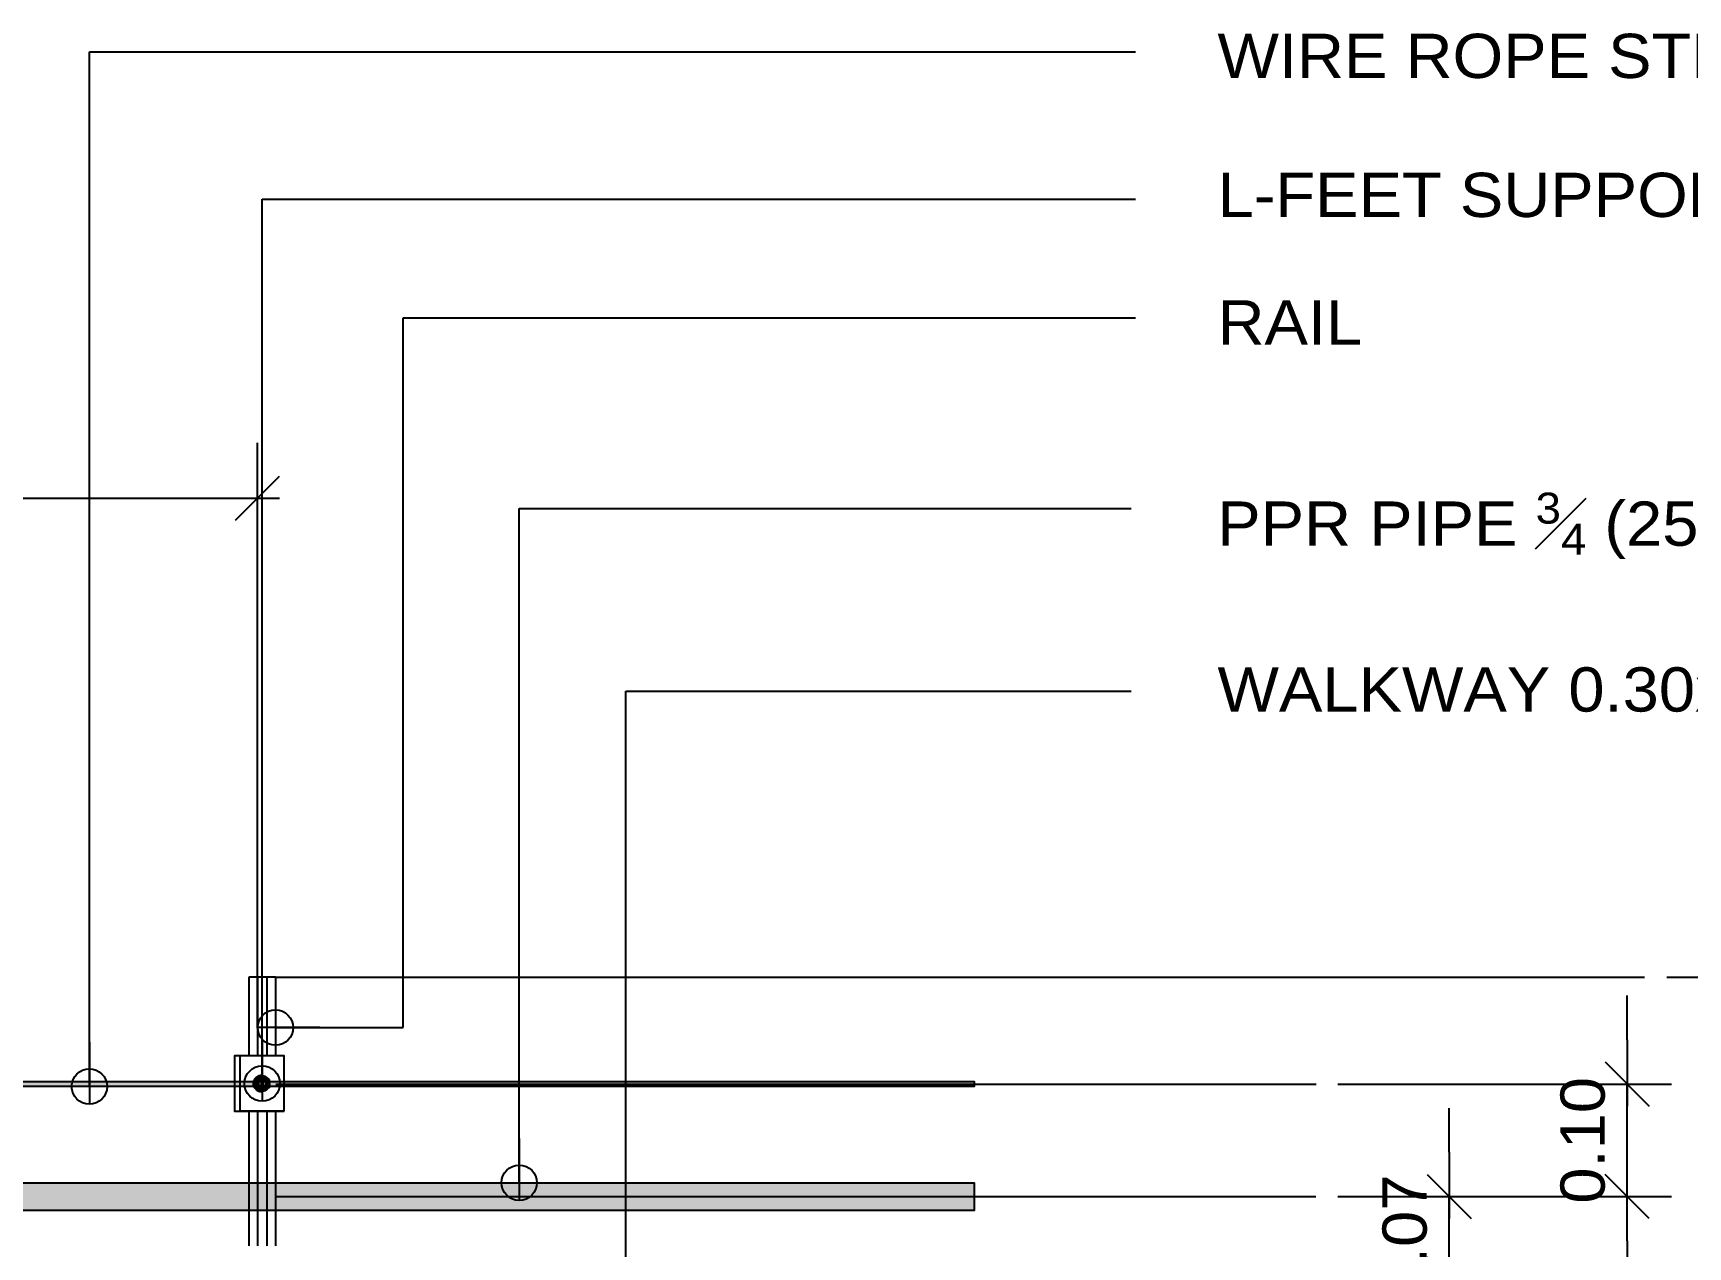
# Model space of a CAD drawing. Header units: millimetres. Extents: x 2051.05 to 2058.56, y 1139.54 to 1141.49.
# Drawn here: x 2056.291 to 2057.787, y 1140.398 to 1141.495 of the extents above; entities that cross this region are included whole.
import ezdxf

# ---------------------------------------------------------------- set-up
doc = ezdxf.new("R2010")
doc.units = ezdxf.units.MM
doc.linetypes.add('CRH_Centerline_03', pattern=[12, 6, -2, 2, -2])
doc.layers.get('Defpoints').update_dxf_attribs({"color": 2})
doc.layers.add('A-DIMS-0025', color=8, linetype='Continuous', lineweight=18)
doc.layers.add('text', color=7, linetype='Continuous')
doc.styles.add('Codia TRC', font='Cordia.shx', dxfattribs={"width": 0.9})
doc.styles.add('MASTER', font='cordia.shx', dxfattribs={"width": 1.1})
doc.dimstyles.new('C0200', dxfattribs={"dimscale": 0.2, "dimtxt": 1.5, "dimasz": 1, "dimexe": 1, "dimexo": 1, "dimgap": 0.6, "dimtad": 1, "dimtoh": 1, "dimzin": 0, "dimdsep": 46, "dimlunit": 6, "dimtxsty": 'Codia TRC', "dimblk": 'CC', "dimcen": 1, "dimclrd": 256, "dimclre": 256, "dimclrt": 2, "dimadec": 0, "dimazin": 0, "dimtfac": 1, "dimtix": 1, "dimtmove": 2, "dimatfit": 3, "dimldrblk": 'CC', "dimfxl": 1, "dimtolj": 1, "dimtzin": 0, "dimarcsym": 0})
doc.dimstyles.new('E0020', dxfattribs={"dimscale": 0.02, "dimtxt": 1.6, "dimasz": 2, "dimexe": 2, "dimexo": 1, "dimgap": 1, "dimtad": 1, "dimtoh": 1, "dimzin": 0, "dimdsep": 46, "dimlunit": 6, "dimtxsty": 'MASTER', "dimblk": 'AA', "dimcen": 1, "dimclrd": 256, "dimclre": 256, "dimclrt": 2, "dimadec": 0, "dimazin": 0, "dimtfac": 1, "dimtix": 1, "dimtmove": 2, "dimatfit": 3, "dimfxl": 1, "dimtolj": 1, "dimtzin": 0, "dimarcsym": 0})
doc.dimstyles.new('E0025', dxfattribs={"dimscale": 0.025, "dimtxt": 1.6, "dimasz": 1.6, "dimexe": 2, "dimexo": 1, "dimgap": 2, "dimtad": 1, "dimtih": 1, "dimtoh": 1, "dimdec": 4, "dimzin": 0, "dimdsep": 46, "dimlunit": 6, "dimtxsty": 'MASTER', "dimblk": 'AA', "dimcen": 1, "dimclrd": 256, "dimclre": 256, "dimclrt": 256, "dimadec": 0, "dimazin": 0, "dimtfac": 1, "dimtdec": 4, "dimtix": 1, "dimtmove": 2, "dimatfit": 3, "dimfxl": 1, "dimtolj": 1, "dimtzin": 0, "dimarcsym": 0})

# ---------------------------------------------------------------- blocks, each defined once
blk = doc.blocks.new('A$C9f13dd22')
at = {"color": 3, "linetype": 'Continuous'}
for p, q in [((-0.0071, 0.0005), (-0.0075, -0.0003)), ((-0.0071, 0.0006), (-0.0072, 0.0003)), ((-0.0069, 0.0015), (-0.0071, 0.0006)), ((-0.0067, 0.0012), (-0.0071, 0.0005)), ((-0.0066, 0.0024), (-0.0069, 0.0015)), ((-0.0062, 0.0019), (-0.0067, 0.0012)), ((-0.0061, 0.0033), (-0.0066, 0.0024)), ((-0.0064, 0.0017), (-0.0062, 0.0021)), ((-0.0064, 0.0016), (-0.0064, 0.0017)), ((-0.0062, 0.0021), (-0.006, 0.0026)), ((-0.0058, 0.0026), (-0.0062, 0.0019)), ((-0.0055, 0.0041), (-0.0061, 0.0033)), ((-0.006, 0.0026), (-0.0058, 0.003)), ((-0.0058, 0.003), (-0.0055, 0.0034)), ((-0.0054, 0.0034), (-0.0058, 0.0026)), ((-0.0048, 0.0048), (-0.0055, 0.0041)), ((-0.0055, 0.0034), (-0.0052, 0.0038)), ((-0.0054, 0.0006), (-0.0055, -0.0002)), ((-0.005, 0.0041), (-0.0054, 0.0034)), ((-0.0053, 0.0013), (-0.0054, 0.0006)), ((-0.005, 0.0021), (-0.0053, 0.0013)), ((-0.0052, 0.0038), (-0.0051, 0.0039)), ((-0.0046, 0.0048), (-0.005, 0.0041)), ((-0.0046, 0.0028), (-0.005, 0.0021)), ((-0.0044, 0.0052), (-0.0048, 0.0048)), ((-0.0042, 0.0055), (-0.0046, 0.0048)), ((-0.0042, 0.0034), (-0.0046, 0.0028)), ((-0.0044, 0.0001), (-0.0043, 0.0008)), ((-0.0044, -0.0005), (-0.0044, 0.0001)), ((-0.0043, 0.0008), (-0.0041, 0.0014)), ((-0.0038, 0.0062), (-0.0042, 0.0055)), ((-0.0036, 0.0039), (-0.0042, 0.0034)), ((-0.0041, 0.0014), (-0.0038, 0.002)), ((-0.0039, 0.0007), (-0.004, 0)), ((-0.0038, 0.0013), (-0.0039, 0.0007)), ((-0.0029, 0.0062), (-0.0038, 0.0062)), ((-0.0038, 0.002), (-0.0034, 0.0025)), ((-0.0035, 0.002), (-0.0038, 0.0013)), ((-0.003, 0.0044), (-0.0036, 0.0039)), ((-0.0031, 0.0025), (-0.0035, 0.002)), ((-0.0035, 0.0005), (-0.003, 0.0005)), ((0.0035, 0.0005), (-0.0035, 0.0005)), ((-0.0035, 0.0002), (-0.0035, 0.0005)), ((-0.0035, 0), (-0.0035, 0.0002)), ((-0.0034, 0.0025), (-0.003, 0.003)), ((-0.0026, 0.003), (-0.0031, 0.0025)), ((-0.0023, 0.0048), (-0.003, 0.0044)), ((-0.003, 0.003), (-0.0025, 0.0034)), ((-0.0028, 0.001), (-0.003, 0.0005)), ((-0.003, 0.0005), (0.003, 0.0005)), ((-0.002, 0.0062), (-0.0029, 0.0062)), ((-0.0026, 0.0014), (-0.0028, 0.001)), ((-0.002, 0.0034), (-0.0026, 0.003)), ((-0.0024, 0.0019), (-0.0026, 0.0014)), ((-0.0025, 0.0034), (-0.0019, 0.0038)), ((-0.0023, 0.0063), (-0.0024, 0.0062)), ((-0.002, 0.0022), (-0.0024, 0.0019)), ((-0.0014, 0.0065), (-0.0023, 0.0063)), ((-0.0016, 0.0051), (-0.0023, 0.0048)), ((-0.0012, 0.0062), (-0.002, 0.0062)), ((-0.0014, 0.0037), (-0.002, 0.0034)), ((-0.0016, 0.0025), (-0.002, 0.0022)), ((-0.0019, 0.0038), (-0.0013, 0.004)), ((-0.0008, 0.0052), (-0.0016, 0.0051)), ((-0.0012, 0.0028), (-0.0016, 0.0025)), ((-0.0005, 0.0066), (-0.0014, 0.0065)), ((-0.0007, 0.0039), (-0.0014, 0.0037)), ((-0.0013, 0.004), (-0.0006, 0.0041)), ((-0.0004, 0.0062), (-0.0012, 0.0062)), ((-0.0007, 0.0029), (-0.0012, 0.0028)), ((0, 0.0053), (-0.0008, 0.0052)), ((0, 0.004), (-0.0007, 0.0039)), ((-0.0002, 0.003), (-0.0007, 0.0029)), ((-0.0006, 0.0041), (0, 0.0042)), ((-0.0005, 0.0065), (-0.0005, 0.0066)), ((-0.0005, 0.0066), (-0.0005, 0.0066)), ((-0.0005, 0.0066), (-0.0005, 0.0066)), ((-0.0005, 0.0066), (-0.0005, 0.0066)), ((-0.0005, 0.0066), (-0.0005, 0.0066)), ((-0.0005, 0.0066), (-0.0005, 0.0066)), ((-0.0004, 0.0066), (-0.0005, 0.0066)), ((-0.0004, 0.0065), (-0.0005, 0.0065)), ((-0.0003, 0.0066), (-0.0004, 0.0066)), ((-0.0004, 0.0066), (-0.0004, 0.0066)), ((-0.0004, 0.0064), (-0.0004, 0.0065)), ((-0.0004, 0.0065), (-0.0004, 0.0065)), ((-0.0004, 0.0064), (-0.0004, 0.0064)), ((-0.0004, 0.0063), (-0.0004, 0.0064)), ((-0.0004, 0.0062), (-0.0004, 0.0063)), ((0.0004, 0.0062), (-0.0004, 0.0062)), ((-0.0003, 0.0065), (-0.0003, 0.0066)), ((-0.0003, 0.0064), (-0.0003, 0.0065)), ((-0.0003, 0.0065), (-0.0003, 0.0065)), ((-0.0003, 0.0065), (-0.0003, 0.0065)), ((-0.0003, 0.0065), (-0.0003, 0.0065)), ((-0.0003, 0.0063), (-0.0003, 0.0064)), ((-0.0003, 0.0064), (-0.0003, 0.0064)), ((-0.0003, 0.0062), (-0.0003, 0.0063)), ((-0.0003, 0.0063), (-0.0003, 0.0063)), ((0.0002, 0.003), (-0.0002, 0.003)), ((0.0008, 0.0052), (0, 0.0053)), ((0, 0.0042), (0.0006, 0.0041)), ((0.0007, 0.0039), (0, 0.004)), ((0.0007, 0.0029), (0.0002, 0.003)), ((0.0004, 0.0065), (0.0003, 0.0064)), ((0.0003, 0.0064), (0.0004, 0.0064)), ((0.0003, 0.0063), (0.0003, 0.0064)), ((0.0003, 0.0064), (0.0003, 0.0064)), ((0.0003, 0.0064), (0.0003, 0.0064)), ((0.0003, 0.0064), (0.0003, 0.0063)), ((0.0004, 0.0064), (0.0003, 0.0064)), ((0.0003, 0.0064), (0.0003, 0.0064)), ((0.0003, 0.0064), (0.0003, 0.0064)), ((0.0003, 0.0063), (0.0003, 0.0062)), ((0.0003, 0.0063), (0.0003, 0.0063)), ((0.0003, 0.0063), (0.0003, 0.0063)), ((0.0004, 0.0065), (0.0004, 0.0065)), ((0.0004, 0.0065), (0.0004, 0.0065)), ((0.0004, 0.0065), (0.0004, 0.0065)), ((0.0004, 0.0065), (0.0004, 0.0064)), ((0.0005, 0.0065), (0.0004, 0.0065)), ((0.0004, 0.0064), (0.0004, 0.0064)), ((0.0004, 0.0064), (0.0004, 0.0064)), ((0.0004, 0.0064), (0.0004, 0.0064)), ((0.0004, 0.0064), (0.0004, 0.0064)), ((0.0004, 0.0064), (0.0004, 0.0064)), ((0.0004, 0.0064), (0.0004, 0.0064)), ((0.0004, 0.0064), (0.0004, 0.0063)), ((0.0004, 0.0063), (0.0004, 0.0063)), ((0.0004, 0.0063), (0.0004, 0.0063)), ((0.0004, 0.0063), (0.0004, 0.0062)), ((0.0012, 0.0062), (0.0004, 0.0062)), ((0.0005, 0.0065), (0.0005, 0.0065)), ((0.0005, 0.0065), (0.0005, 0.0065)), ((0.0005, 0.0065), (0.0005, 0.0065)), ((0.0005, 0.0065), (0.0005, 0.0065)), ((0.0005, 0.0065), (0.0005, 0.0065)), ((0.0005, 0.0065), (0.0005, 0.0064)), ((0.0014, 0.0064), (0.0005, 0.0065)), ((0.0005, 0.0065), (0.0005, 0.0065)), ((0.0005, 0.0065), (0.0005, 0.0065)), ((0.0005, 0.0064), (0.0005, 0.0064)), ((0.0005, 0.0064), (0.0005, 0.0063)), ((0.0005, 0.0063), (0.0005, 0.0063)), ((0.0005, 0.0063), (0.0005, 0.0062)), ((0.0005, 0.0062), (0.0005, 0.0062)), ((0.0006, 0.0041), (0.0013, 0.004)), ((0.0014, 0.0037), (0.0007, 0.0039)), ((0.0012, 0.0028), (0.0007, 0.0029)), ((0.0016, 0.0051), (0.0008, 0.0052)), ((0.002, 0.0062), (0.0012, 0.0062)), ((0.0016, 0.0025), (0.0012, 0.0028)), ((0.0013, 0.004), (0.0019, 0.0038)), ((0.002, 0.0062), (0.0014, 0.0064)), ((0.002, 0.0034), (0.0014, 0.0037)), ((0.0023, 0.0048), (0.0016, 0.0051)), ((0.002, 0.0022), (0.0016, 0.0025)), ((0.0019, 0.0038), (0.0025, 0.0034)), ((0.0029, 0.0062), (0.002, 0.0062)), ((0.0026, 0.003), (0.002, 0.0034)), ((0.0024, 0.0019), (0.002, 0.0022)), ((0.003, 0.0044), (0.0023, 0.0048)), ((0.0026, 0.0014), (0.0024, 0.0019)), ((0.0025, 0.0034), (0.003, 0.003)), ((0.0031, 0.0025), (0.0026, 0.003)), ((0.0028, 0.001), (0.0026, 0.0014)), ((0.003, 0.0005), (0.0028, 0.001)), ((0.0038, 0.0062), (0.0029, 0.0062)), ((0.0036, 0.0039), (0.003, 0.0044)), ((0.003, 0.003), (0.0034, 0.0025)), ((0.003, 0.0005), (0.0035, 0.0005)), ((0.0035, 0.002), (0.0031, 0.0025)), ((0.0034, 0.0025), (0.0038, 0.002)), ((0.0038, 0.0013), (0.0035, 0.002)), ((0.0035, 0.0005), (0.0035, 0.0002)), ((0.0035, 0.0002), (0.0035, 0)), ((0.0042, 0.0034), (0.0036, 0.0039)), ((0.0042, 0.0055), (0.0038, 0.0062)), ((0.0038, 0.002), (0.0041, 0.0014)), ((0.0039, 0.0007), (0.0038, 0.0013)), ((0.004, 0), (0.0039, 0.0007)), ((0.0041, 0.0014), (0.0043, 0.0008)), ((0.0046, 0.0048), (0.0042, 0.0055)), ((0.0046, 0.0028), (0.0042, 0.0034)), ((0.0043, 0.0008), (0.0044, 0.0001)), ((0.0044, 0.0001), (0.0044, -0.0005)), ((0.0049, 0.0047), (0.0045, 0.005)), ((0.005, 0.0041), (0.0046, 0.0048)), ((0.005, 0.0021), (0.0046, 0.0028)), ((0.0055, 0.004), (0.0049, 0.0047)), ((0.0054, 0.0034), (0.005, 0.0041)), ((0.0053, 0.0013), (0.005, 0.0021)), ((0.0053, 0.0036), (0.0055, 0.0033)), ((0.0054, 0.0006), (0.0053, 0.0013)), ((0.0058, 0.0026), (0.0054, 0.0034)), ((0.0055, -0.0002), (0.0054, 0.0006)), ((0.0061, 0.0032), (0.0055, 0.004)), ((0.0055, 0.0033), (0.0058, 0.0029)), ((0.0058, 0.0029), (0.0061, 0.0024)), ((0.0062, 0.0019), (0.0058, 0.0026)), ((0.0066, 0.0024), (0.0061, 0.0032)), ((0.0061, 0.0024), (0.0063, 0.002)), ((0.0067, 0.0012), (0.0062, 0.0019)), ((0.0063, 0.002), (0.0064, 0.0017)), ((0.0069, 0.0015), (0.0066, 0.0024)), ((0.0071, 0.0005), (0.0067, 0.0012)), ((0.0072, 0.0005), (0.0069, 0.0015)), ((0.0075, -0.0003), (0.0071, 0.0005)), ((0.0072, 0.0003), (0.0072, 0.0005)), ((-0.0075, -0.0003), (-0.0075, -0.0005)), ((-0.0075, -0.0003), (-0.0071, -0.001)), ((-0.0075, -0.0005), (-0.0071, -0.0013)), ((-0.0072, -0.0015), (-0.0072, -0.001)), ((-0.0072, -0.001), (-0.0072, -0.0016)), ((-0.0072, -0.0011), (-0.0072, -0.001)), ((-0.0072, -0.0016), (-0.0072, -0.0011)), ((-0.0071, -0.002), (-0.0072, -0.0015)), ((-0.0072, -0.0016), (-0.007, -0.0026)), ((-0.0071, -0.0021), (-0.0072, -0.0016)), ((-0.0071, -0.001), (-0.0067, -0.0017)), ((-0.0071, -0.0013), (-0.0067, -0.002)), ((-0.007, -0.0025), (-0.0071, -0.002)), ((-0.007, -0.0026), (-0.0071, -0.0021)), ((-0.0069, -0.003), (-0.007, -0.0025)), ((-0.007, -0.0026), (-0.0067, -0.0035)), ((-0.0068, -0.0031), (-0.007, -0.0026)), ((-0.0067, -0.0035), (-0.0069, -0.003)), ((-0.0066, -0.0036), (-0.0068, -0.0031)), ((-0.0067, -0.0017), (-0.0062, -0.0024)), ((-0.0067, -0.002), (-0.0062, -0.0027)), ((-0.0067, -0.0035), (-0.0062, -0.0044)), ((-0.0065, -0.0039), (-0.0067, -0.0035)), ((-0.0066, -0.0023), (-0.0066, -0.002)), ((-0.0064, -0.0027), (-0.0066, -0.0023)), ((-0.0064, -0.004), (-0.0066, -0.0036)), ((-0.0062, -0.0044), (-0.0065, -0.0039)), ((-0.0063, -0.0032), (-0.0064, -0.0027)), ((-0.0062, -0.0045), (-0.0064, -0.004)), ((-0.0061, -0.0037), (-0.0063, -0.0032)), ((-0.0062, -0.0024), (-0.0058, -0.0031)), ((-0.0062, -0.0027), (-0.0058, -0.0034)), ((-0.0062, -0.0044), (-0.0057, -0.0052)), ((-0.0059, -0.0048), (-0.0062, -0.0044)), ((-0.0059, -0.0049), (-0.0062, -0.0045)), ((-0.0058, -0.0041), (-0.0061, -0.0037)), ((-0.0056, -0.0052), (-0.0059, -0.0048)), ((-0.0056, -0.0053), (-0.0059, -0.0049)), ((-0.0058, -0.0031), (-0.0054, -0.0038)), ((-0.0058, -0.0034), (-0.0054, -0.0041)), ((-0.0056, -0.0045), (-0.0058, -0.0041)), ((-0.0057, -0.0052), (-0.005, -0.0059)), ((-0.0053, -0.0049), (-0.0056, -0.0045)), ((-0.0053, -0.0056), (-0.0056, -0.0052)), ((-0.0052, -0.0057), (-0.0056, -0.0053)), ((-0.0055, -0.0002), (-0.0054, -0.001)), ((-0.0054, -0.001), (-0.0053, -0.0018)), ((-0.0054, -0.0038), (-0.005, -0.0046)), ((-0.0054, -0.0041), (-0.005, -0.0048)), ((-0.0053, -0.0018), (-0.005, -0.0025)), ((-0.0049, -0.0053), (-0.0053, -0.0049)), ((-0.0049, -0.006), (-0.0053, -0.0056)), ((-0.0049, -0.006), (-0.0052, -0.0057)), ((-0.005, -0.0025), (-0.0046, -0.0032)), ((-0.005, -0.0046), (-0.0046, -0.0053)), ((-0.005, -0.0048), (-0.0046, -0.0055)), ((-0.005, -0.0059), (-0.0042, -0.0066)), ((-0.0046, -0.0056), (-0.0049, -0.0053)), ((-0.0045, -0.0064), (-0.0049, -0.006)), ((-0.0045, -0.0063), (-0.0049, -0.006)), ((-0.0046, -0.0032), (-0.0042, -0.0038)), ((-0.0046, -0.0053), (-0.0042, -0.006)), ((-0.0046, -0.0055), (-0.0042, -0.0062)), ((-0.0045, -0.0057), (-0.0046, -0.0056)), ((-0.0041, -0.0066), (-0.0045, -0.0063)), ((-0.0041, -0.0067), (-0.0045, -0.0064)), ((-0.0043, -0.0012), (-0.0044, -0.0005)), ((-0.0041, -0.0018), (-0.0043, -0.0012)), ((-0.0042, -0.0038), (-0.0036, -0.0044)), ((-0.0042, -0.006), (-0.0038, -0.0068)), ((-0.0042, -0.0062), (-0.0038, -0.007)), ((-0.0042, -0.0066), (-0.0039, -0.0068)), ((-0.0038, -0.0024), (-0.0041, -0.0018)), ((-0.0039, -0.0067), (-0.0041, -0.0066)), ((-0.0039, -0.0068), (-0.0041, -0.0067)), ((-0.004, 0), (-0.0039, -0.0007)), ((-0.0039, -0.0007), (-0.0038, -0.0014)), ((-0.0038, -0.0014), (-0.0035, -0.002)), ((-0.0034, -0.003), (-0.0038, -0.0024)), ((-0.0038, -0.0068), (-0.0038, -0.007)), ((-0.0038, -0.0068), (-0.0029, -0.0068)), ((-0.0038, -0.007), (-0.0029, -0.007)), ((-0.0036, -0.0044), (-0.003, -0.0048)), ((-0.0032, -0.0072), (-0.0036, -0.007)), ((-0.0035, -0.0003), (-0.0035, 0)), ((-0.0035, -0.0005), (-0.0035, -0.0003)), ((-0.003, -0.0005), (-0.0035, -0.0005)), ((-0.0035, -0.002), (-0.0031, -0.0026)), ((-0.0032, -0.0071), (-0.0035, -0.007)), ((-0.0035, -0.007), (-0.0034, -0.0071)), ((-0.003, -0.0034), (-0.0034, -0.003)), ((-0.0034, -0.0071), (-0.0025, -0.0075)), ((-0.0028, -0.0073), (-0.0032, -0.0071)), ((-0.0027, -0.0074), (-0.0032, -0.0072)), ((-0.0031, -0.0026), (-0.0026, -0.0031)), ((-0.003, -0.0005), (0.003, -0.0005)), ((-0.003, -0.0005), (-0.0028, -0.001)), ((-0.0025, -0.0039), (-0.003, -0.0034)), ((-0.003, -0.0048), (-0.0023, -0.0052)), ((-0.0029, -0.0068), (-0.002, -0.0067)), ((-0.0029, -0.007), (-0.002, -0.007)), ((-0.0028, -0.001), (-0.0026, -0.0014)), ((-0.0023, -0.0075), (-0.0028, -0.0073)), ((-0.0022, -0.0076), (-0.0027, -0.0074)), ((-0.0026, -0.0014), (-0.0024, -0.0018)), ((-0.0026, -0.0031), (-0.002, -0.0035)), ((-0.0019, -0.0042), (-0.0025, -0.0039)), ((-0.0025, -0.0075), (-0.0015, -0.0078)), ((-0.0024, -0.0018), (-0.002, -0.0022)), ((-0.0023, -0.0052), (-0.0016, -0.0055)), ((-0.002, -0.0071), (-0.0023, -0.007)), ((-0.0018, -0.0077), (-0.0023, -0.0075)), ((-0.0017, -0.0077), (-0.0022, -0.0076)), ((-0.002, -0.0022), (-0.0016, -0.0025)), ((-0.002, -0.0035), (-0.0014, -0.0038)), ((-0.002, -0.0067), (-0.0012, -0.0067)), ((-0.002, -0.007), (-0.0012, -0.007)), ((-0.0015, -0.0072), (-0.002, -0.0071)), ((-0.0013, -0.0044), (-0.0019, -0.0042)), ((-0.0013, -0.0078), (-0.0018, -0.0077)), ((-0.0012, -0.0078), (-0.0017, -0.0077)), ((-0.0016, -0.0025), (-0.0012, -0.0027)), ((-0.0016, -0.0055), (-0.0008, -0.0057)), ((-0.001, -0.0073), (-0.0015, -0.0072)), ((-0.0015, -0.0078), (-0.0005, -0.0079)), ((-0.0014, -0.0038), (-0.0007, -0.004)), ((-0.0006, -0.0046), (-0.0013, -0.0044)), ((-0.0008, -0.0078), (-0.0013, -0.0078)), ((-0.0012, -0.0027), (-0.0007, -0.0029)), ((-0.0012, -0.0067), (-0.0004, -0.0067)), ((-0.0012, -0.007), (-0.0004, -0.007)), ((-0.0007, -0.0079), (-0.0012, -0.0078)), ((-0.0005, -0.0074), (-0.001, -0.0073)), ((-0.0008, -0.0057), (0, -0.0057)), ((-0.0003, -0.0079), (-0.0008, -0.0078)), ((-0.0007, -0.0029), (-0.0002, -0.003)), ((-0.0007, -0.004), (0, -0.004)), ((-0.0002, -0.0079), (-0.0007, -0.0079)), ((0, -0.0046), (-0.0006, -0.0046)), ((0, -0.0074), (-0.0005, -0.0074)), ((-0.0005, -0.0079), (0.0005, -0.0079)), ((-0.0004, -0.0067), (0.0004, -0.0067)), ((-0.0004, -0.007), (0.0004, -0.007)), ((0.0002, -0.0079), (-0.0003, -0.0079)), ((-0.0002, -0.003), (0.0002, -0.003)), ((0.0003, -0.0079), (-0.0002, -0.0079)), ((0, -0.004), (0.0007, -0.004)), ((0, -0.0042), (0.0008, -0.0041)), ((0.0006, -0.0046), (0, -0.0046)), ((0, -0.0057), (0.0008, -0.0057)), ((0.0005, -0.0074), (0, -0.0074)), ((0.0002, -0.003), (0.0007, -0.0029)), ((0.0007, -0.0078), (0.0002, -0.0079)), ((0.0008, -0.0079), (0.0003, -0.0079)), ((0.0004, -0.0067), (0.0012, -0.0067)), ((0.0004, -0.007), (0.0012, -0.007)), ((0.0009, -0.0073), (0.0005, -0.0074)), ((0.0005, -0.0079), (0.0015, -0.0078)), ((0.0013, -0.0044), (0.0006, -0.0046)), ((0.0007, -0.0029), (0.0012, -0.0027)), ((0.0007, -0.004), (0.0014, -0.0038)), ((0.0013, -0.0078), (0.0007, -0.0078)), ((0.0008, -0.0041), (0.0015, -0.0039)), ((0.0008, -0.0057), (0.0016, -0.0055)), ((0.0013, -0.0078), (0.0008, -0.0079)), ((0.0014, -0.0073), (0.0009, -0.0073)), ((0.0012, -0.0027), (0.0016, -0.0025)), ((0.0012, -0.0067), (0.002, -0.0067)), ((0.0012, -0.007), (0.002, -0.007)), ((0.0019, -0.0042), (0.0013, -0.0044)), ((0.0018, -0.0077), (0.0013, -0.0078)), ((0.0018, -0.0077), (0.0013, -0.0078)), ((0.0014, -0.0038), (0.002, -0.0035)), ((0.0019, -0.0071), (0.0014, -0.0073)), ((0.0015, -0.0039), (0.0022, -0.0035)), ((0.0015, -0.0078), (0.0024, -0.0075)), ((0.0016, -0.0025), (0.002, -0.0022)), ((0.0016, -0.0055), (0.0023, -0.0052)), ((0.0022, -0.0075), (0.0018, -0.0077)), ((0.0023, -0.0076), (0.0018, -0.0077)), ((0.0025, -0.0039), (0.0019, -0.0042)), ((0.0023, -0.007), (0.0019, -0.0071)), ((0.002, -0.0022), (0.0024, -0.0018)), ((0.002, -0.0035), (0.0026, -0.0031)), ((0.002, -0.0067), (0.0029, -0.0068)), ((0.002, -0.007), (0.0029, -0.007)), ((0.0022, -0.0035), (0.0028, -0.003)), ((0.0027, -0.0074), (0.0022, -0.0075)), ((0.0023, -0.0052), (0.003, -0.0048)), ((0.0028, -0.0074), (0.0023, -0.0076)), ((0.0024, -0.0018), (0.0026, -0.0014)), ((0.0024, -0.0075), (0.0033, -0.0071)), ((0.003, -0.0034), (0.0025, -0.0039)), ((0.0026, -0.0014), (0.0028, -0.001)), ((0.0026, -0.0031), (0.0031, -0.0026)), ((0.0032, -0.0072), (0.0027, -0.0074)), ((0.0028, -0.001), (0.003, -0.0005)), ((0.0028, -0.003), (0.0033, -0.0024)), ((0.0032, -0.0072), (0.0028, -0.0074)), ((0.0029, -0.0068), (0.0038, -0.0068)), ((0.0029, -0.007), (0.0038, -0.007)), ((0.0035, -0.0005), (0.003, -0.0005)), ((0.0034, -0.003), (0.003, -0.0034)), ((0.003, -0.0048), (0.0036, -0.0044)), ((0.0031, -0.0026), (0.0035, -0.002)), ((0.0035, -0.007), (0.0032, -0.0072)), ((0.0036, -0.007), (0.0032, -0.0072)), ((0.0033, -0.0024), (0.0037, -0.0017)), ((0.0033, -0.0071), (0.0036, -0.007)), ((0.0038, -0.0024), (0.0034, -0.003)), ((0.0035, 0), (0.0035, -0.0003)), ((0.0035, -0.0003), (0.0035, -0.0005)), ((0.0035, -0.002), (0.0038, -0.0014)), ((0.0036, -0.0044), (0.0042, -0.0038)), ((0.0037, -0.0017), (0.0039, -0.001)), ((0.0038, -0.0014), (0.0039, -0.0007)), ((0.0041, -0.0018), (0.0038, -0.0024)), ((0.0038, -0.0068), (0.0042, -0.006)), ((0.0038, -0.007), (0.0042, -0.0062)), ((0.0041, -0.0067), (0.0038, -0.0068)), ((0.0038, -0.0068), (0.0038, -0.007)), ((0.0039, -0.0007), (0.004, 0)), ((0.0039, -0.001), (0.004, -0.0002)), ((0.0039, -0.0068), (0.0042, -0.0066)), ((0.0041, -0.0066), (0.0039, -0.0068)), ((0.004, -0.0002), (0.004, -0.0002)), ((0.0043, -0.0012), (0.0041, -0.0018)), ((0.0045, -0.0063), (0.0041, -0.0066)), ((0.0045, -0.0063), (0.0041, -0.0067)), ((0.0042, -0.0038), (0.0046, -0.0032)), ((0.0042, -0.006), (0.0046, -0.0053)), ((0.0042, -0.0062), (0.0046, -0.0055)), ((0.0042, -0.0066), (0.005, -0.006)), ((0.0044, -0.0005), (0.0043, -0.0012)), ((0.0049, -0.0054), (0.0045, -0.0057)), ((0.0045, -0.0057), (0.0045, -0.0057)), ((0.0049, -0.006), (0.0045, -0.0063)), ((0.0049, -0.006), (0.0045, -0.0063)), ((0.0046, -0.0032), (0.005, -0.0025)), ((0.0046, -0.0053), (0.005, -0.0046)), ((0.0046, -0.0055), (0.005, -0.0048)), ((0.0052, -0.005), (0.0049, -0.0054)), ((0.0053, -0.0057), (0.0049, -0.006)), ((0.0052, -0.0057), (0.0049, -0.006)), ((0.005, -0.0025), (0.0053, -0.0018)), ((0.005, -0.0046), (0.0054, -0.0038)), ((0.005, -0.0048), (0.0054, -0.0041)), ((0.005, -0.006), (0.0056, -0.0053)), ((0.0055, -0.0046), (0.0052, -0.005)), ((0.0056, -0.0053), (0.0052, -0.0057)), ((0.0053, -0.0018), (0.0054, -0.001)), ((0.0056, -0.0053), (0.0053, -0.0057)), ((0.0054, -0.001), (0.0055, -0.0002)), ((0.0054, -0.0038), (0.0058, -0.0031)), ((0.0054, -0.0041), (0.0058, -0.0034)), ((0.0058, -0.0042), (0.0055, -0.0046)), ((0.0056, -0.0053), (0.0062, -0.0044)), ((0.0059, -0.0049), (0.0056, -0.0053)), ((0.0059, -0.0049), (0.0056, -0.0053)), ((0.0058, -0.0031), (0.0062, -0.0024)), ((0.0058, -0.0034), (0.0062, -0.0027)), ((0.006, -0.0038), (0.0058, -0.0042)), ((0.0062, -0.0044), (0.0059, -0.0049)), ((0.0062, -0.0044), (0.0059, -0.0049)), ((0.0062, -0.0033), (0.006, -0.0038)), ((0.0062, -0.0024), (0.0067, -0.0017)), ((0.0062, -0.0027), (0.0067, -0.002)), ((0.0064, -0.0029), (0.0062, -0.0033)), ((0.0062, -0.0044), (0.0067, -0.0036)), ((0.0065, -0.004), (0.0062, -0.0044)), ((0.0064, -0.004), (0.0062, -0.0044)), ((0.0066, -0.0024), (0.0064, -0.0029)), ((0.0067, -0.0035), (0.0064, -0.004)), ((0.0067, -0.0035), (0.0065, -0.004)), ((0.0067, -0.002), (0.0066, -0.0024)), ((0.0067, -0.0017), (0.0071, -0.001)), ((0.0067, -0.002), (0.0071, -0.0013)), ((0.0067, -0.0036), (0.007, -0.0026)), ((0.0069, -0.0031), (0.0067, -0.0035)), ((0.0068, -0.0031), (0.0067, -0.0035)), ((0.007, -0.0026), (0.0068, -0.0031)), ((0.007, -0.0026), (0.0069, -0.0031)), ((0.007, -0.0026), (0.0072, -0.0016)), ((0.0071, -0.0021), (0.007, -0.0026)), ((0.0071, -0.0021), (0.007, -0.0026)), ((0.0071, -0.001), (0.0075, -0.0003)), ((0.0071, -0.0013), (0.0075, -0.0005)), ((0.0072, -0.0016), (0.0071, -0.0021)), ((0.0072, -0.0016), (0.0071, -0.0021)), ((0.0072, -0.001), (0.0072, -0.0011)), ((0.0072, -0.001), (0.0072, -0.0011)), ((0.0072, -0.0016), (0.0072, -0.001)), ((0.0072, -0.0011), (0.0072, -0.0016)), ((0.0072, -0.0011), (0.0072, -0.0016)), ((0.0075, -0.0003), (0.0075, -0.0005))]:
    blk.add_line(p, q, dxfattribs=at)
at = {"color": 3}
for p, q in [((0.0005, 0), (-0.0005, 0)), ((0, 0.0005), (0, -0.0005))]:
    blk.add_line(p, q, dxfattribs=at)
blk = doc.blocks.new('A$C67de95f4')
at = {"color": 3}
for p, q in [((-0.025, 0.02), (-0.025, -0.02)), ((-0.025, -0.02), (0.025, -0.02))]:
    blk.add_line(p, q, dxfattribs=at)
blk.add_lwpolyline([(-0.025, 0.02), (0.025, 0.02), (0.025, -0.025), (-0.025, -0.025)], close=True, dxfattribs=at)
blk.add_blockref('A$C9f13dd22', (0, 0), dxfattribs=at)
blk = doc.blocks.new('CC')
at = {"color": 8}
blk.add_line((-1, 0), (0.4, 0), dxfattribs=at)
at = {"color": 3}
blk.add_circle((0, 0), 0.4, dxfattribs=at)
blk = doc.blocks.new('AA')
at = {"color": 3}
blk.add_line((-0.5, -0.5), (0.5, 0.5), dxfattribs=at)
at = {"color": 8}
blk.add_line((-1, 0), (0.5, 0), dxfattribs=at)
blk = doc.blocks.new('*D24')
at = {"layer": 'Defpoints', "color": 0}
for p in [(2056.4938, 1141.0747), (2054.0955, 1140.5706), (2056.4938, 1140.5706)]:
    blk.add_point(p, dxfattribs=at)
at = {"layer": 'text', "lineweight": -2}
for p, q in [((2054.0955, 1140.5956), (2054.0955, 1141.1247)), ((2056.4938, 1140.5956), (2056.4938, 1141.1247)), ((2054.1355, 1141.0747), (2056.4538, 1141.0747))]:
    blk.add_line(p, q, dxfattribs=at)
at = {"layer": 'text', "linetype": 'ByBlock', "lineweight": -2, "xscale": 0.04, "yscale": 0.04, "zscale": 0.04, "rotation": 180}
blk.add_blockref('AA', (2054.0955, 1141.0747), dxfattribs=at)
at = {"layer": 'text', "linetype": 'ByBlock', "lineweight": -2, "xscale": 0.04, "yscale": 0.04, "zscale": 0.04}
blk.add_blockref('AA', (2056.4938, 1141.0747), dxfattribs=at)
at = {"layer": 'text', "insert": (2055.2946, 1141.1447), "char_height": 0.04, "attachment_point": 5, "style": 'MASTER'}
blk.add_mtext('\\A1;LIFELINE SUPPORT{\\A1;.}', dxfattribs=at)
blk = doc.blocks.new('*D25')
at = {"lineweight": -2}
for p, q in [((2057.7676, 1140.6417), (2057.9441, 1140.6417)), ((2057.9041, 1140.6017), (2057.9041, 1139.7843)), ((2057.7676, 1139.7443), (2057.9441, 1139.7443))]:
    blk.add_line(p, q, dxfattribs=at)
at = {"layer": 'Defpoints', "color": 0}
for p in [(2057.7476, 1140.6417), (2057.7476, 1139.7443), (2057.9041, 1139.7443)]:
    blk.add_point(p, dxfattribs=at)
at = {"linetype": 'ByBlock', "lineweight": -2, "xscale": 0.04, "yscale": 0.04, "zscale": 0.04}
for p, rotation in [((2057.9041, 1140.6417), 90.00000000058067), ((2057.9041, 1139.7443), 270.0000000005807)]:
    blk.add_blockref('AA', p, dxfattribs=dict(at, rotation=rotation))
at = {"insert": (2057.8641, 1140.193), "char_height": 0.04, "attachment_point": 5, "rotation": 90, "style": 'MASTER'}
blk.add_mtext('\\A1;0.90', dxfattribs=at)
blk = doc.blocks.new('*D28')
at = {"lineweight": -2}
for p, q in [((2057.7318, 1140.5851), (2057.7318, 1140.6251)), ((2057.4704, 1140.5451), (2057.7718, 1140.5451)), ((2057.7318, 1140.4435), (2057.7318, 1140.5451)), ((2057.4704, 1140.4435), (2057.7718, 1140.4435)), ((2057.7318, 1140.4035), (2057.7318, 1140.3635))]:
    blk.add_line(p, q, dxfattribs=at)
at = {"layer": 'Defpoints', "color": 0}
for p in [(2057.4504, 1140.5451), (2057.7318, 1140.5451), (2057.4504, 1140.4435)]:
    blk.add_point(p, dxfattribs=at)
at = {"linetype": 'ByBlock', "lineweight": -2, "xscale": 0.04, "yscale": 0.04, "zscale": 0.04}
for p, rotation in [((2057.7318, 1140.5451), 270), ((2057.7318, 1140.4435), 90)]:
    blk.add_blockref('AA', p, dxfattribs=dict(at, rotation=rotation))
at = {"insert": (2057.6918, 1140.4943), "char_height": 0.04, "attachment_point": 5, "rotation": 90, "style": 'MASTER'}
blk.add_mtext('\\A1;0.10', dxfattribs=at)
blk = doc.blocks.new('*D29')
at = {"lineweight": -2}
for p, q in [((2057.5709, 1140.4835), (2057.5709, 1140.5235)), ((2057.5018, 1140.4435), (2057.6109, 1140.4435)), ((2057.5709, 1140.3688), (2057.5709, 1140.4435)), ((2057.5018, 1140.3688), (2057.6109, 1140.3688)), ((2057.5709, 1140.3288), (2057.5709, 1140.2888))]:
    blk.add_line(p, q, dxfattribs=at)
at = {"layer": 'Defpoints', "color": 0}
for p in [(2057.4818, 1140.4435), (2057.5709, 1140.4435), (2057.4818, 1140.3688)]:
    blk.add_point(p, dxfattribs=at)
at = {"linetype": 'ByBlock', "lineweight": -2, "xscale": 0.04, "yscale": 0.04, "zscale": 0.04}
for p, rotation in [((2057.5709, 1140.4435), 270), ((2057.5709, 1140.3688), 90)]:
    blk.add_blockref('AA', p, dxfattribs=dict(at, rotation=rotation))
at = {"insert": (2057.5309, 1140.4061), "char_height": 0.04, "attachment_point": 5, "rotation": 90, "style": 'MASTER'}
blk.add_mtext('\\A1;0.07', dxfattribs=at)

msp = doc.modelspace()

# ---------------------------------------------------------------- hatches: boundary and pattern name
h = msp.add_hatch(color=130)
h.dxf.hatch_style = 1
h.paths.add_polyline_path([(2051.05209, 1140.5429), (2051.05209, 1140.54738), (2057.1417, 1140.54738), (2057.1417, 1140.5429), (2051.05209, 1140.5429)])
h = msp.add_hatch(color=80)
h.dxf.hatch_style = 1
h.paths.add_polyline_path([(2051.0517, 1140.43097), (2051.0517, 1140.45597), (2057.1417, 1140.45597), (2057.1417, 1140.43097), (2051.0517, 1140.43097)])

# ---------------------------------------------------------------- linework, layer by layer
at = {"color": 8, "linetype": 'Continuous'}
for p, q in [((2056.51002, 1140.64171), (2056.48602, 1140.64171)), ((2056.48602, 1140.64171), (2056.48602, 1140.57061)), ((2056.49377, 1140.64171), (2056.49377, 1140.57061)), ((2056.50227, 1140.64171), (2056.50227, 1140.57061)), ((2056.51002, 1140.64171), (2056.51002, 1140.57061)), ((2056.48602, 1140.52061), (2056.48602, 1140.52061)), ((2056.48602, 1140.52061), (2056.48602, 1140.39907)), ((2056.49377, 1140.52061), (2056.49377, 1140.52061)), ((2056.49377, 1140.52061), (2056.49377, 1140.39907)), ((2056.50227, 1140.52061), (2056.50227, 1140.52061)), ((2056.50227, 1140.52061), (2056.50227, 1140.39907)), ((2056.51002, 1140.52061), (2056.51002, 1140.52061)), ((2056.51002, 1140.52061), (2056.51002, 1140.39907))]:
    msp.add_line(p, q, dxfattribs=at)
at = {"color": 7, "linetype": 'CRH_Centerline_03'}
for p, q in [((2056.51002, 1140.64171), (2057.74757, 1140.64171)), ((2056.51034, 1140.54514), (2057.45073, 1140.54514)), ((2056.51002, 1140.44347), (2057.45041, 1140.44347))]:
    msp.add_line(p, q, dxfattribs=at)
at = {"color": 10}
msp.add_lwpolyline([(2056.62533, 1141.23771), (2057.28733, 1141.23771)], dxfattribs=at)
at = {"color": 130}
msp.add_lwpolyline([(2051.05209, 1140.5429), (2051.05209, 1140.54738), (2057.1417, 1140.54738), (2057.1417, 1140.5429)], close=True, dxfattribs=at)
at = {"color": 80}
msp.add_lwpolyline([(2051.0517, 1140.43097), (2051.0517, 1140.45597), (2057.1417, 1140.45597), (2057.1417, 1140.43097)], close=True, dxfattribs=at)

# ---------------------------------------------------------------- block references
at = {"xscale": -1, "rotation": 270}
msp.add_blockref('A$C67de95f4', (2056.49802, 1140.54561), dxfattribs=at)

# ---------------------------------------------------------------- texts
at = {"color": 7, "insert": (2057.3613, 1141.01964), "char_height": 0.04, "width": 1.1234423, "attachment_point": 7, "style": 'MASTER'}
msp.add_mtext('\\A1;PPR PIPE {\\H0.7x;\\S3#4;} (25 mm.)', dxfattribs=at)
at = {"layer": 'A-DIMS-0025', "color": 7, "char_height": 0.04, "attachment_point": 7, "style": 'MASTER'}
for s, insert in [('\\A1;WIRE ROPE STEEL', (2057.36153, 1141.45384)), ('\\A1;L-FEET SUPPORT LIFELINE @ 2.40 m. ', (2057.36153, 1141.32076)), ('\\A1;RAIL', (2057.36153, 1141.21354)), ('\\A1;WALKWAY 0.30x2.40x0.03 m.', (2057.36153, 1140.88122))]:
    msp.add_mtext(s, dxfattribs=dict(at, insert=insert))

# ---------------------------------------------------------------- dimensions: what is measured, and where the dimension line sits
for p1, p2, distance, override, picture, middle in [((2057.74757, 1140.64171), (2057.74757, 1139.74429), 0.15656, {"dimtxt": 2, "dimclrt": 256}, '*D25', (2057.86413, 1140.193)), ((2057.45041, 1140.44347), (2057.45041, 1140.54514), -0.28138, {"dimtxt": 2, "dimtxsty": 'MASTER', "dimclrt": 256}, '*D28', (2057.69179, 1140.4943)), ((2057.48182, 1140.36883), (2057.48182, 1140.44347), -0.08905, {"dimtxt": 2, "dimtxsty": 'MASTER', "dimclrt": 256}, '*D29', (2057.53087, 1140.40615))]:
    dim = msp.add_aligned_dim(p1=p1, p2=p2, distance=distance, dimstyle='E0020', override=override)
    dim.commit()
    dim.dimension.update_dxf_attribs({"geometry": picture, "text_midpoint": middle})
at = {"layer": 'text'}
dim = msp.add_aligned_dim(p1=(2054.09552, 1140.57061), p2=(2056.49377, 1140.57061), distance=0.50411, text='LIFELINE SUPPORT{\\A1;.}', dimstyle='E0025', override={"dimtxsty": 'MASTER'}, dxfattribs=at)
dim.commit()
dim.dimension.update_dxf_attribs({"geometry": '*D24', "text_midpoint": (2055.29465, 1141.14473)})

# ---------------------------------------------------------------- leaders
at = {"color": 10}
for points, override in [([(2056.34177, 1140.5429), (2056.34177, 1141.47801), (2057.28733, 1141.47801)], {"dimasz": 0.2, "dimgap": 1, "dimtad": 0, "dimclrd": 10}), ([(2056.34177, 1140.5429), (2056.34177, 1141.47801), (2057.28733, 1141.47801)], {"dimasz": 0.2, "dimgap": 1, "dimtad": 0, "dimclrd": 10}), ([(2056.49802, 1140.54561), (2056.49802, 1141.34493), (2057.28733, 1141.34493)], {"dimasz": 0.2, "dimtad": 0, "dimclrd": 10}), ([(2056.51002, 1140.59616), (2056.62533, 1140.59616), (2056.62533, 1141.23771)], {"dimasz": 0.2, "dimtad": 0, "dimclrd": 10}), ([(2056.73034, 1140.45597), (2056.73034, 1141.06524), (2057.28357, 1141.06524)], {"dimasz": 0.2, "dimtad": 0, "dimclrd": 10}), ([(2056.82678, 1140.34347), (2056.82678, 1140.90033), (2057.28357, 1140.90033)], {"dimasz": 0.2, "dimtad": 0, "dimclrd": 10})]:
    msp.add_leader(points, dimstyle='C0200', override=override, dxfattribs=at)

doc.saveas('drawing.dxf')
